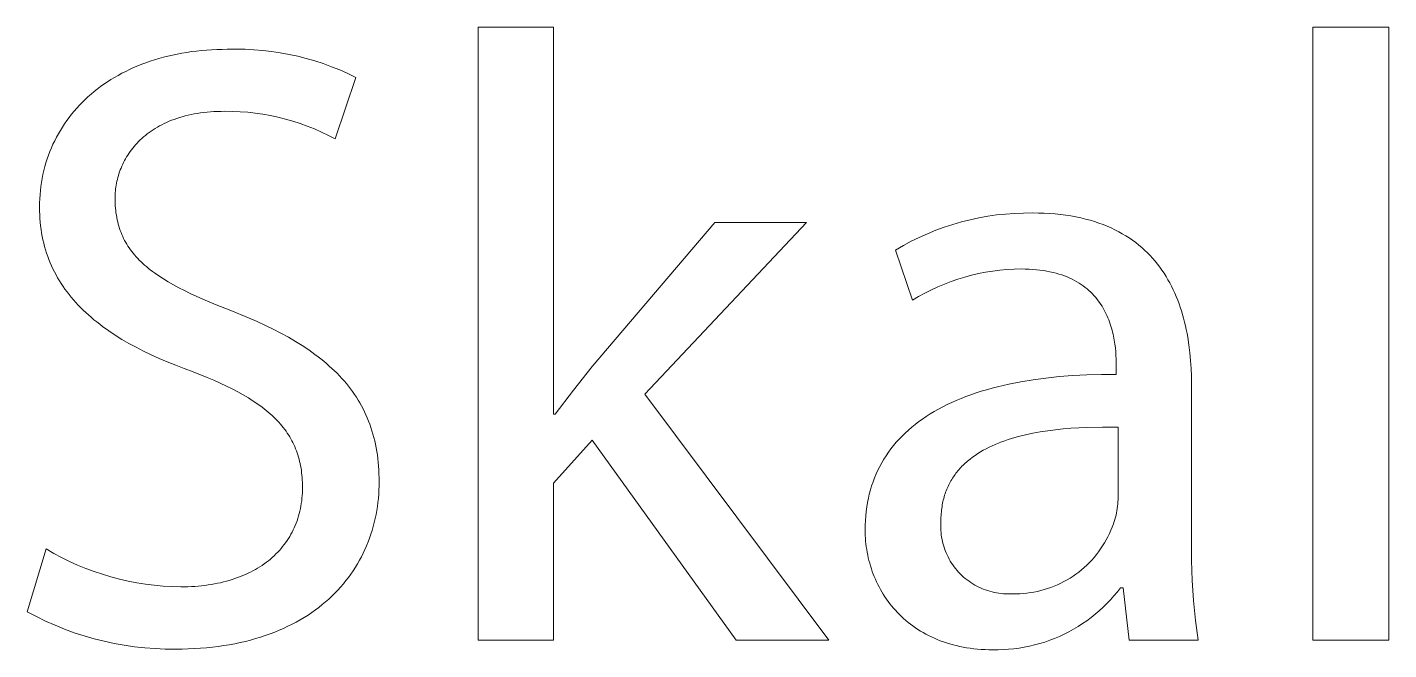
# Model space of a CAD drawing. Header units: millimetres. Extents: x 1348 to 6197, y -150 to 3238.
# Drawn here: x 5799.1 to 5875.7, y 60 to 95 of the extents above; entities that cross this region are included whole.
import ezdxf

# ---------------------------------------------------------------- set-up
doc = ezdxf.new("R2010")
doc.units = ezdxf.units.MM
doc.header["$MEASUREMENT"] = 0
doc.layers.add('Domyślny', color=7, linetype='Continuous', true_color=0x000000)

msp = doc.modelspace()

# ---------------------------------------------------------------- linework, layer by layer
at = {"layer": 'Domyślny', "color": 18, "lineweight": 15, "true_color": 0x000000}
for p, q in [((5824.507, 60.542), (5824.507, 95.018)), ((5824.507, 95.018), (5828.738, 95.018)), ((5828.738, 95.018), (5828.738, 73.251)), ((5871.451, 95.017), (5875.73, 95.017)), ((5871.451, 60.541), (5871.451, 95.017)), ((5875.73, 95.017), (5875.73, 60.541)), ((5807.048, 93.396), (5807.307, 93.456)), ((5807.307, 93.456), (5807.569, 93.511)), ((5807.569, 93.511), (5807.835, 93.561)), ((5807.835, 93.561), (5808.105, 93.606)), ((5808.105, 93.606), (5808.378, 93.646)), ((5808.378, 93.646), (5808.655, 93.68)), ((5808.655, 93.68), (5808.935, 93.71)), ((5808.935, 93.71), (5809.218, 93.734)), ((5809.218, 93.734), (5809.505, 93.753)), ((5809.505, 93.753), (5809.795, 93.767)), ((5809.795, 93.767), (5810.089, 93.775)), ((5810.089, 93.775), (5810.385, 93.778)), ((5810.385, 93.778), (5810.884, 93.787)), ((5810.884, 93.787), (5811.383, 93.78)), ((5811.383, 93.78), (5811.881, 93.756)), ((5811.881, 93.756), (5812.379, 93.715)), ((5812.379, 93.715), (5812.874, 93.658)), ((5812.874, 93.658), (5813.367, 93.584)), ((5813.367, 93.584), (5813.858, 93.493)), ((5813.858, 93.493), (5814.345, 93.387)), ((5804.893, 92.644), (5805.117, 92.746)), ((5805.117, 92.746), (5805.344, 92.843)), ((5805.344, 92.843), (5805.576, 92.936)), ((5805.576, 92.936), (5805.812, 93.024)), ((5805.812, 93.024), (5806.051, 93.108)), ((5806.051, 93.108), (5806.295, 93.187)), ((5806.295, 93.187), (5806.542, 93.261)), ((5806.542, 93.261), (5806.793, 93.331)), ((5806.793, 93.331), (5807.048, 93.396)), ((5814.345, 93.387), (5814.829, 93.264)), ((5814.829, 93.264), (5815.308, 93.125)), ((5815.308, 93.125), (5815.782, 92.97)), ((5815.782, 92.97), (5816.251, 92.8)), ((5816.251, 92.8), (5816.714, 92.614)), ((5803.448, 91.814), (5803.641, 91.945)), ((5803.641, 91.945), (5803.839, 92.072)), ((5803.839, 92.072), (5804.041, 92.195)), ((5804.041, 92.195), (5804.248, 92.313)), ((5804.248, 92.313), (5804.459, 92.428)), ((5804.459, 92.428), (5804.674, 92.538)), ((5804.674, 92.538), (5804.893, 92.644)), ((5817.62, 92.195), (5816.457, 88.74)), ((5816.714, 92.614), (5817.17, 92.412)), ((5817.17, 92.412), (5817.62, 92.195)), ((5802.549, 91.101), (5802.719, 91.251)), ((5802.719, 91.251), (5802.894, 91.397)), ((5802.894, 91.397), (5803.074, 91.54)), ((5803.074, 91.54), (5803.259, 91.679)), ((5803.259, 91.679), (5803.448, 91.814)), ((5801.767, 90.295), (5801.914, 90.463)), ((5801.914, 90.463), (5802.065, 90.628)), ((5802.065, 90.628), (5802.221, 90.789)), ((5802.221, 90.789), (5802.383, 90.947)), ((5802.383, 90.947), (5802.549, 91.101)), ((5801.23, 89.59), (5801.357, 89.771)), ((5801.357, 89.771), (5801.489, 89.949)), ((5801.489, 89.949), (5801.625, 90.124)), ((5801.625, 90.124), (5801.767, 90.295)), ((5806.97, 89.667), (5806.835, 89.604)), ((5807.108, 89.727), (5806.97, 89.667)), ((5807.25, 89.784), (5807.108, 89.727)), ((5807.396, 89.839), (5807.25, 89.784)), ((5807.545, 89.891), (5807.396, 89.839)), ((5807.699, 89.94), (5807.545, 89.891)), ((5807.855, 89.986), (5807.699, 89.94)), ((5808.016, 90.029), (5807.855, 89.986)), ((5808.18, 90.07), (5808.016, 90.029)), ((5808.348, 90.107), (5808.18, 90.07)), ((5808.52, 90.141), (5808.348, 90.107)), ((5808.695, 90.171), (5808.52, 90.141)), ((5808.875, 90.198), (5808.695, 90.171)), ((5809.058, 90.222), (5808.875, 90.198)), ((5809.245, 90.243), (5809.058, 90.222)), ((5809.436, 90.26), (5809.245, 90.243)), ((5809.631, 90.273), (5809.436, 90.26)), ((5809.83, 90.282), (5809.631, 90.273)), ((5810.033, 90.288), (5809.83, 90.282)), ((5810.24, 90.29), (5810.033, 90.288)), ((5810.672, 90.286), (5810.24, 90.29)), ((5811.103, 90.268), (5810.672, 90.286)), ((5811.534, 90.235), (5811.103, 90.268)), ((5811.963, 90.188), (5811.534, 90.235)), ((5812.39, 90.126), (5811.963, 90.188)), ((5812.815, 90.05), (5812.39, 90.126)), ((5813.237, 89.96), (5812.815, 90.05)), ((5813.656, 89.855), (5813.237, 89.96)), ((5814.071, 89.737), (5813.656, 89.855)), ((5814.482, 89.604), (5814.071, 89.737)), ((5800.776, 88.833), (5800.882, 89.027)), ((5800.882, 89.027), (5800.993, 89.218)), ((5800.993, 89.218), (5801.109, 89.405)), ((5801.109, 89.405), (5801.23, 89.59)), ((5805.776, 88.937), (5805.676, 88.853)), ((5805.88, 89.02), (5805.776, 88.937)), ((5805.988, 89.1), (5805.88, 89.02)), ((5806.098, 89.179), (5805.988, 89.1)), ((5806.212, 89.255), (5806.098, 89.179)), ((5806.33, 89.329), (5806.212, 89.255)), ((5806.451, 89.402), (5806.33, 89.329)), ((5806.575, 89.471), (5806.451, 89.402)), ((5806.703, 89.539), (5806.575, 89.471)), ((5806.835, 89.604), (5806.703, 89.539)), ((5814.888, 89.458), (5814.482, 89.604)), ((5815.289, 89.298), (5814.888, 89.458)), ((5815.685, 89.125), (5815.289, 89.298)), ((5816.074, 88.939), (5815.685, 89.125)), ((5816.457, 88.74), (5816.074, 88.939)), ((5800.406, 88.03), (5800.49, 88.235)), ((5800.49, 88.235), (5800.58, 88.437)), ((5800.58, 88.437), (5800.675, 88.637)), ((5800.675, 88.637), (5800.776, 88.833)), ((5804.988, 88.121), (5804.917, 88.023)), ((5805.063, 88.218), (5804.988, 88.121)), ((5805.141, 88.313), (5805.063, 88.218)), ((5805.222, 88.407), (5805.141, 88.313)), ((5805.306, 88.499), (5805.222, 88.407)), ((5805.394, 88.59), (5805.306, 88.499)), ((5805.485, 88.679), (5805.394, 88.59)), ((5805.579, 88.767), (5805.485, 88.679)), ((5805.676, 88.853), (5805.579, 88.767)), ((5800.124, 87.182), (5800.186, 87.398)), ((5800.186, 87.398), (5800.254, 87.611)), ((5800.254, 87.611), (5800.327, 87.822)), ((5800.327, 87.822), (5800.406, 88.03)), ((5804.551, 87.416), (5804.501, 87.312)), ((5804.605, 87.519), (5804.551, 87.416)), ((5804.661, 87.622), (5804.605, 87.519)), ((5804.72, 87.724), (5804.661, 87.622)), ((5804.783, 87.825), (5804.72, 87.724)), ((5804.848, 87.925), (5804.783, 87.825)), ((5804.917, 88.023), (5804.848, 87.925)), ((5799.973, 86.52), (5800.017, 86.743)), ((5800.017, 86.743), (5800.068, 86.964)), ((5800.068, 86.964), (5800.124, 87.182)), ((5804.229, 86.569), (5804.201, 86.462)), ((5804.259, 86.676), (5804.229, 86.569)), ((5804.292, 86.783), (5804.259, 86.676)), ((5804.328, 86.89), (5804.292, 86.783)), ((5804.367, 86.996), (5804.328, 86.89)), ((5804.409, 87.102), (5804.367, 86.996)), ((5804.453, 87.207), (5804.409, 87.102)), ((5804.501, 87.312), (5804.453, 87.207)), ((5799.852, 85.605), (5799.873, 85.837)), ((5799.873, 85.837), (5799.901, 86.067)), ((5799.901, 86.067), (5799.934, 86.295)), ((5799.934, 86.295), (5799.973, 86.52)), ((5804.092, 85.819), (5804.083, 85.713)), ((5804.103, 85.926), (5804.092, 85.819)), ((5804.118, 86.033), (5804.103, 85.926)), ((5804.134, 86.14), (5804.118, 86.033)), ((5804.154, 86.247), (5804.134, 86.14)), ((5804.176, 86.355), (5804.154, 86.247)), ((5804.201, 86.462), (5804.176, 86.355)), ((5799.825, 84.897), (5799.828, 85.135)), ((5799.828, 85.135), (5799.837, 85.371)), ((5799.837, 85.371), (5799.852, 85.605)), ((5804.073, 85.502), (5804.072, 85.397)), ((5804.072, 85.397), (5804.073, 85.254)), ((5804.077, 85.607), (5804.073, 85.502)), ((5804.073, 85.254), (5804.077, 85.114)), ((5804.083, 85.713), (5804.077, 85.607)), ((5804.077, 85.114), (5804.085, 84.976)), ((5799.827, 84.682), (5799.825, 84.897)), ((5799.834, 84.471), (5799.827, 84.682)), ((5799.846, 84.261), (5799.834, 84.471)), ((5799.863, 84.055), (5799.846, 84.261)), ((5804.085, 84.976), (5804.095, 84.84)), ((5804.095, 84.84), (5804.108, 84.706)), ((5804.108, 84.706), (5804.124, 84.574)), ((5804.124, 84.574), (5804.144, 84.444)), ((5804.144, 84.444), (5804.166, 84.316)), ((5804.166, 84.316), (5804.191, 84.19)), ((5852.178, 84.194), (5852.672, 84.3)), ((5852.672, 84.3), (5853.169, 84.389)), ((5853.169, 84.389), (5853.669, 84.461)), ((5853.669, 84.461), (5854.172, 84.515)), ((5854.172, 84.515), (5854.675, 84.551)), ((5854.675, 84.551), (5855.18, 84.571)), ((5855.18, 84.571), (5855.685, 84.572)), ((5855.685, 84.572), (5856.018, 84.568)), ((5856.018, 84.568), (5856.342, 84.558)), ((5856.342, 84.558), (5856.659, 84.54)), ((5856.659, 84.54), (5856.967, 84.516)), ((5856.967, 84.516), (5857.269, 84.485)), ((5857.269, 84.485), (5857.563, 84.447)), ((5857.563, 84.447), (5857.849, 84.403)), ((5857.849, 84.403), (5858.128, 84.352)), ((5858.128, 84.352), (5858.4, 84.295)), ((5858.4, 84.295), (5858.665, 84.232)), ((5799.884, 83.851), (5799.863, 84.055)), ((5799.91, 83.65), (5799.884, 83.851)), ((5799.941, 83.451), (5799.91, 83.65)), ((5804.191, 84.19), (5804.219, 84.066)), ((5804.219, 84.066), (5804.25, 83.944)), ((5804.25, 83.944), (5804.285, 83.823)), ((5804.285, 83.823), (5804.322, 83.705)), ((5804.322, 83.705), (5804.362, 83.588)), ((5804.362, 83.588), (5804.406, 83.473)), ((5830.918, 75.931), (5837.813, 84.038)), ((5842.964, 84.038), (5833.873, 74.381)), ((5837.813, 84.038), (5842.964, 84.038)), ((5849.78, 83.409), (5850.248, 83.599)), ((5850.248, 83.599), (5850.723, 83.773)), ((5850.723, 83.773), (5851.203, 83.93)), ((5851.203, 83.93), (5851.688, 84.07)), ((5851.688, 84.07), (5852.178, 84.194)), ((5858.665, 84.232), (5858.923, 84.163)), ((5858.923, 84.163), (5859.173, 84.088)), ((5859.173, 84.088), (5859.417, 84.007)), ((5859.417, 84.007), (5859.654, 83.921)), ((5859.654, 83.921), (5859.884, 83.829)), ((5859.884, 83.829), (5860.108, 83.731)), ((5860.108, 83.731), (5860.325, 83.629)), ((5860.325, 83.629), (5860.535, 83.521)), ((5860.535, 83.521), (5860.74, 83.408)), ((5799.976, 83.255), (5799.941, 83.451)), ((5800.016, 83.062), (5799.976, 83.255)), ((5800.06, 82.87), (5800.016, 83.062)), ((5800.109, 82.682), (5800.06, 82.87)), ((5804.406, 83.473), (5804.453, 83.359)), ((5804.453, 83.359), (5804.502, 83.247)), ((5804.502, 83.247), (5804.555, 83.137)), ((5804.555, 83.137), (5804.611, 83.028)), ((5804.611, 83.028), (5804.67, 82.921)), ((5804.67, 82.921), (5804.733, 82.816)), ((5804.733, 82.816), (5804.798, 82.711)), ((5847.983, 82.489), (5848.42, 82.742)), ((5848.42, 82.742), (5848.866, 82.98)), ((5848.866, 82.98), (5849.319, 83.203)), ((5849.319, 83.203), (5849.78, 83.409)), ((5860.74, 83.408), (5860.937, 83.29)), ((5860.937, 83.29), (5861.129, 83.167)), ((5861.129, 83.167), (5861.314, 83.039)), ((5861.314, 83.039), (5861.493, 82.907)), ((5861.493, 82.907), (5861.667, 82.77)), ((5861.667, 82.77), (5861.834, 82.629)), ((5800.163, 82.496), (5800.109, 82.682)), ((5800.22, 82.312), (5800.163, 82.496)), ((5800.283, 82.131), (5800.22, 82.312)), ((5800.349, 81.952), (5800.283, 82.131)), ((5804.798, 82.711), (5804.867, 82.608)), ((5804.867, 82.608), (5804.938, 82.507)), ((5804.938, 82.507), (5805.014, 82.406)), ((5805.014, 82.406), (5805.092, 82.307)), ((5805.092, 82.307), (5805.173, 82.21)), ((5805.173, 82.21), (5805.258, 82.113)), ((5805.258, 82.113), (5805.346, 82.018)), ((5805.346, 82.018), (5805.437, 81.923)), ((5848.936, 79.663), (5847.983, 82.489)), ((5861.834, 82.629), (5861.996, 82.484)), ((5861.996, 82.484), (5862.151, 82.334)), ((5862.151, 82.334), (5862.302, 82.18)), ((5862.302, 82.18), (5862.446, 82.023)), ((5862.446, 82.023), (5862.585, 81.862)), ((5800.421, 81.775), (5800.349, 81.952)), ((5800.496, 81.601), (5800.421, 81.775)), ((5800.576, 81.429), (5800.496, 81.601)), ((5800.66, 81.259), (5800.576, 81.429)), ((5800.749, 81.092), (5800.66, 81.259)), ((5805.437, 81.923), (5805.532, 81.83)), ((5805.532, 81.83), (5805.63, 81.738)), ((5805.63, 81.738), (5805.731, 81.646)), ((5805.731, 81.646), (5805.836, 81.556)), ((5805.836, 81.556), (5805.943, 81.467)), ((5805.943, 81.467), (5806.055, 81.378)), ((5806.055, 81.378), (5806.169, 81.29)), ((5806.169, 81.29), (5806.287, 81.203)), ((5806.287, 81.203), (5806.533, 81.031)), ((5853.051, 81.239), (5852.656, 81.162)), ((5853.449, 81.304), (5853.051, 81.239)), ((5853.849, 81.354), (5853.449, 81.304)), ((5854.25, 81.391), (5853.849, 81.354)), ((5854.653, 81.414), (5854.25, 81.391)), ((5855.056, 81.423), (5854.653, 81.414)), ((5855.278, 81.421), (5855.056, 81.423)), ((5855.494, 81.413), (5855.278, 81.421)), ((5855.705, 81.401), (5855.494, 81.413)), ((5855.909, 81.383), (5855.705, 81.401)), ((5856.107, 81.361), (5855.909, 81.383)), ((5856.299, 81.335), (5856.107, 81.361)), ((5856.486, 81.304), (5856.299, 81.335)), ((5856.667, 81.269), (5856.486, 81.304)), ((5856.842, 81.229), (5856.667, 81.269)), ((5857.012, 81.186), (5856.842, 81.229)), ((5862.585, 81.862), (5862.719, 81.697)), ((5862.719, 81.697), (5862.847, 81.528)), ((5862.847, 81.528), (5862.97, 81.356)), ((5862.97, 81.356), (5863.088, 81.181)), ((5800.841, 80.927), (5800.749, 81.092)), ((5800.938, 80.764), (5800.841, 80.927)), ((5801.039, 80.603), (5800.938, 80.764)), ((5801.145, 80.445), (5801.039, 80.603)), ((5801.254, 80.288), (5801.145, 80.445)), ((5806.533, 81.031), (5806.793, 80.862)), ((5806.793, 80.862), (5807.066, 80.695)), ((5807.066, 80.695), (5807.354, 80.531)), ((5807.354, 80.531), (5807.655, 80.367)), ((5850.731, 80.572), (5850.36, 80.415)), ((5851.108, 80.716), (5850.731, 80.572)), ((5851.489, 80.848), (5851.108, 80.716)), ((5851.874, 80.966), (5851.489, 80.848)), ((5852.263, 81.07), (5851.874, 80.966)), ((5852.656, 81.162), (5852.263, 81.07)), ((5857.177, 81.138), (5857.012, 81.186)), ((5857.336, 81.087), (5857.177, 81.138)), ((5857.49, 81.032), (5857.336, 81.087)), ((5857.639, 80.973), (5857.49, 81.032)), ((5857.782, 80.911), (5857.639, 80.973)), ((5857.921, 80.845), (5857.782, 80.911)), ((5858.055, 80.776), (5857.921, 80.845)), ((5858.184, 80.704), (5858.055, 80.776)), ((5858.308, 80.629), (5858.184, 80.704)), ((5858.428, 80.551), (5858.308, 80.629)), ((5858.543, 80.47), (5858.428, 80.551)), ((5858.653, 80.387), (5858.543, 80.47)), ((5863.088, 81.181), (5863.201, 81.002)), ((5863.201, 81.002), (5863.309, 80.82)), ((5863.309, 80.82), (5863.411, 80.636)), ((5863.411, 80.636), (5863.509, 80.448)), ((5863.509, 80.448), (5863.603, 80.258)), ((5801.368, 80.134), (5801.254, 80.288)), ((5801.485, 79.982), (5801.368, 80.134)), ((5801.607, 79.832), (5801.485, 79.982)), ((5801.733, 79.684), (5801.607, 79.832)), ((5801.862, 79.538), (5801.733, 79.684)), ((5807.655, 80.367), (5807.97, 80.205)), ((5807.97, 80.205), (5808.3, 80.045)), ((5808.3, 80.045), (5809.001, 79.725)), ((5809.001, 79.725), (5809.761, 79.405)), ((5849.282, 79.869), (5848.936, 79.663)), ((5849.635, 80.064), (5849.282, 79.869)), ((5849.995, 80.246), (5849.635, 80.064)), ((5850.36, 80.415), (5849.995, 80.246)), ((5858.76, 80.301), (5858.653, 80.387)), ((5858.862, 80.212), (5858.76, 80.301)), ((5858.959, 80.121), (5858.862, 80.212)), ((5859.053, 80.028), (5858.959, 80.121)), ((5859.142, 79.933), (5859.053, 80.028)), ((5859.228, 79.836), (5859.142, 79.933)), ((5859.31, 79.736), (5859.228, 79.836)), ((5859.388, 79.636), (5859.31, 79.736)), ((5863.603, 80.258), (5863.691, 80.065)), ((5863.691, 80.065), (5863.775, 79.87)), ((5863.775, 79.87), (5863.855, 79.672)), ((5863.855, 79.672), (5863.93, 79.472)), ((5801.996, 79.395), (5801.862, 79.538)), ((5802.134, 79.253), (5801.996, 79.395)), ((5802.275, 79.113), (5802.134, 79.253)), ((5802.421, 78.975), (5802.275, 79.113)), ((5802.57, 78.839), (5802.421, 78.975)), ((5809.761, 79.405), (5810.579, 79.083)), ((5810.579, 79.083), (5811.586, 78.674)), ((5859.462, 79.533), (5859.388, 79.636)), ((5859.533, 79.429), (5859.462, 79.533)), ((5859.6, 79.323), (5859.533, 79.429)), ((5859.664, 79.217), (5859.6, 79.323)), ((5859.724, 79.109), (5859.664, 79.217)), ((5859.781, 78.999), (5859.724, 79.109)), ((5859.835, 78.889), (5859.781, 78.999)), ((5863.93, 79.472), (5864.001, 79.269)), ((5864.001, 79.269), (5864.067, 79.065)), ((5864.067, 79.065), (5864.129, 78.859)), ((5802.724, 78.705), (5802.57, 78.839)), ((5802.881, 78.573), (5802.724, 78.705)), ((5803.041, 78.443), (5802.881, 78.573)), ((5803.206, 78.315), (5803.041, 78.443)), ((5803.374, 78.188), (5803.206, 78.315)), ((5803.722, 77.941), (5803.374, 78.188)), ((5811.586, 78.674), (5812.065, 78.464)), ((5812.065, 78.464), (5812.528, 78.251)), ((5812.528, 78.251), (5812.975, 78.033)), ((5859.886, 78.778), (5859.835, 78.889)), ((5859.933, 78.667), (5859.886, 78.778)), ((5859.978, 78.555), (5859.933, 78.667)), ((5860.02, 78.442), (5859.978, 78.555)), ((5860.06, 78.329), (5860.02, 78.442)), ((5860.096, 78.216), (5860.06, 78.329)), ((5860.13, 78.102), (5860.096, 78.216)), ((5864.129, 78.859), (5864.188, 78.651)), ((5864.188, 78.651), (5864.242, 78.441)), ((5864.242, 78.441), (5864.292, 78.229)), ((5864.292, 78.229), (5864.339, 78.017)), ((5804.085, 77.7), (5803.722, 77.941)), ((5804.461, 77.466), (5804.085, 77.7)), ((5804.852, 77.239), (5804.461, 77.466)), ((5812.975, 78.033), (5813.406, 77.81)), ((5813.406, 77.81), (5813.821, 77.583)), ((5813.821, 77.583), (5814.22, 77.35)), ((5860.162, 77.989), (5860.13, 78.102)), ((5860.191, 77.875), (5860.162, 77.989)), ((5860.218, 77.762), (5860.191, 77.875)), ((5860.242, 77.649), (5860.218, 77.762)), ((5860.285, 77.425), (5860.242, 77.649)), ((5860.32, 77.203), (5860.285, 77.425)), ((5864.339, 78.017), (5864.381, 77.802)), ((5864.381, 77.802), (5864.42, 77.587)), ((5864.42, 77.587), (5864.488, 77.153)), ((5805.257, 77.019), (5804.852, 77.239)), ((5805.676, 76.805), (5805.257, 77.019)), ((5806.108, 76.597), (5805.676, 76.805)), ((5814.22, 77.35), (5814.603, 77.112)), ((5814.603, 77.112), (5814.97, 76.869)), ((5814.97, 76.869), (5815.32, 76.619)), ((5815.32, 76.619), (5815.49, 76.492)), ((5860.347, 76.985), (5860.32, 77.203)), ((5860.368, 76.771), (5860.347, 76.985)), ((5860.384, 76.563), (5860.368, 76.771)), ((5864.488, 77.153), (5864.541, 76.715)), ((5864.541, 76.715), (5864.582, 76.275)), ((5806.553, 76.395), (5806.108, 76.597)), ((5807.012, 76.199), (5806.553, 76.395)), ((5807.483, 76.008), (5807.012, 76.199)), ((5807.967, 75.823), (5807.483, 76.008)), ((5815.49, 76.492), (5815.655, 76.363)), ((5815.655, 76.363), (5815.816, 76.233)), ((5815.816, 76.233), (5815.973, 76.101)), ((5815.973, 76.101), (5816.126, 75.967)), ((5816.126, 75.967), (5816.275, 75.831)), ((5829.854, 74.608), (5830.918, 75.931)), ((5860.394, 76.362), (5860.384, 76.563)), ((5860.399, 76.167), (5860.394, 76.362)), ((5860.401, 75.981), (5860.399, 76.167)), ((5860.401, 75.497), (5860.401, 75.981)), ((5864.582, 76.275), (5864.61, 75.833)), ((5808.464, 75.644), (5807.967, 75.823)), ((5809.259, 75.325), (5808.464, 75.644)), ((5809.634, 75.164), (5809.259, 75.325)), ((5809.994, 75.003), (5809.634, 75.164)), ((5816.275, 75.831), (5816.42, 75.694)), ((5816.42, 75.694), (5816.561, 75.555)), ((5816.561, 75.555), (5816.698, 75.413)), ((5816.698, 75.413), (5816.831, 75.27)), ((5816.831, 75.27), (5816.959, 75.125)), ((5816.959, 75.125), (5817.084, 74.978)), ((5854.364, 74.949), (5855.033, 75.081)), ((5855.033, 75.081), (5855.727, 75.194)), ((5855.727, 75.194), (5856.445, 75.29)), ((5856.445, 75.29), (5857.188, 75.368)), ((5857.188, 75.368), (5857.955, 75.428)), ((5857.955, 75.428), (5858.746, 75.469)), ((5858.746, 75.469), (5859.562, 75.492)), ((5859.562, 75.492), (5860.401, 75.497)), ((5864.61, 75.833), (5864.626, 75.39)), ((5864.626, 75.39), (5864.631, 74.948)), ((5810.339, 74.84), (5809.994, 75.003)), ((5810.669, 74.675), (5810.339, 74.84)), ((5810.984, 74.509), (5810.669, 74.675)), ((5811.285, 74.341), (5810.984, 74.509)), ((5811.572, 74.171), (5811.285, 74.341)), ((5817.084, 74.978), (5817.205, 74.829)), ((5817.205, 74.829), (5817.321, 74.678)), ((5817.321, 74.678), (5817.434, 74.525)), ((5817.434, 74.525), (5817.542, 74.37)), ((5817.542, 74.37), (5817.646, 74.212)), ((5828.835, 73.251), (5829.854, 74.608)), ((5833.873, 74.381), (5844.224, 60.542)), ((5851.942, 74.248), (5852.222, 74.351)), ((5852.222, 74.351), (5852.509, 74.45)), ((5852.509, 74.45), (5852.803, 74.544)), ((5852.803, 74.544), (5853.102, 74.634)), ((5853.102, 74.634), (5853.408, 74.719)), ((5853.408, 74.719), (5853.721, 74.8)), ((5853.721, 74.8), (5854.364, 74.949)), ((5864.631, 74.948), (5864.631, 66.163)), ((5811.844, 73.998), (5811.572, 74.171)), ((5812.103, 73.823), (5811.844, 73.998)), ((5812.348, 73.644), (5812.103, 73.823)), ((5812.465, 73.554), (5812.348, 73.644)), ((5812.579, 73.463), (5812.465, 73.554)), ((5817.646, 74.212), (5817.747, 74.053)), ((5817.747, 74.053), (5817.843, 73.891)), ((5817.843, 73.891), (5817.935, 73.726)), ((5817.935, 73.726), (5818.023, 73.56)), ((5818.023, 73.56), (5818.107, 73.391)), ((5850.161, 73.409), (5850.396, 73.542)), ((5850.396, 73.542), (5850.637, 73.67)), ((5850.637, 73.67), (5850.885, 73.794)), ((5850.885, 73.794), (5851.139, 73.914)), ((5851.139, 73.914), (5851.4, 74.03)), ((5851.4, 74.03), (5851.668, 74.141)), ((5851.668, 74.141), (5851.942, 74.248)), ((5812.69, 73.371), (5812.579, 73.463)), ((5812.797, 73.279), (5812.69, 73.371)), ((5812.901, 73.185), (5812.797, 73.279)), ((5813.002, 73.09), (5812.901, 73.185)), ((5813.099, 72.995), (5813.002, 73.09)), ((5813.193, 72.899), (5813.099, 72.995)), ((5813.284, 72.801), (5813.193, 72.899)), ((5813.372, 72.703), (5813.284, 72.801)), ((5818.107, 73.391), (5818.187, 73.22)), ((5818.187, 73.22), (5818.263, 73.046)), ((5818.263, 73.046), (5818.335, 72.87)), ((5818.335, 72.87), (5818.402, 72.691)), ((5828.738, 73.251), (5828.835, 73.251)), ((5849.087, 72.684), (5849.288, 72.837)), ((5849.288, 72.837), (5849.496, 72.986)), ((5849.496, 72.986), (5849.711, 73.131)), ((5849.711, 73.131), (5849.933, 73.272)), ((5849.933, 73.272), (5850.161, 73.409)), ((5813.456, 72.603), (5813.372, 72.703)), ((5813.538, 72.503), (5813.456, 72.603)), ((5813.616, 72.401), (5813.538, 72.503)), ((5813.691, 72.298), (5813.616, 72.401)), ((5813.763, 72.194), (5813.691, 72.298)), ((5813.832, 72.089), (5813.763, 72.194)), ((5813.898, 71.983), (5813.832, 72.089)), ((5818.402, 72.691), (5818.466, 72.51)), ((5818.466, 72.51), (5818.525, 72.326)), ((5818.525, 72.326), (5818.581, 72.139)), ((5818.581, 72.139), (5818.632, 71.95)), ((5848.182, 71.855), (5848.349, 72.028)), ((5848.349, 72.028), (5848.523, 72.198)), ((5848.523, 72.198), (5848.704, 72.364)), ((5848.704, 72.364), (5848.892, 72.526)), ((5848.892, 72.526), (5849.087, 72.684)), ((5855.294, 72.098), (5854.895, 72)), ((5855.702, 72.185), (5855.294, 72.098)), ((5856.119, 72.261), (5855.702, 72.185)), ((5856.542, 72.326), (5856.119, 72.261)), ((5856.972, 72.382), (5856.542, 72.326)), ((5857.407, 72.428), (5856.972, 72.382)), ((5857.845, 72.465), (5857.407, 72.428)), ((5858.286, 72.493), (5857.845, 72.465)), ((5858.73, 72.513), (5858.286, 72.493)), ((5859.617, 72.532), (5858.73, 72.513)), ((5860.498, 72.526), (5859.617, 72.532)), ((5860.498, 68.456), (5860.498, 72.526)), ((5813.961, 71.875), (5813.898, 71.983)), ((5814.02, 71.767), (5813.961, 71.875)), ((5814.077, 71.656), (5814.02, 71.767)), ((5814.131, 71.545), (5814.077, 71.656)), ((5814.182, 71.432), (5814.131, 71.545)), ((5814.23, 71.318), (5814.182, 71.432)), ((5814.275, 71.202), (5814.23, 71.318)), ((5818.632, 71.95), (5818.679, 71.758)), ((5818.679, 71.758), (5818.722, 71.564)), ((5818.722, 71.564), (5818.761, 71.366)), ((5818.761, 71.366), (5818.796, 71.166)), ((5830.918, 71.797), (5828.738, 69.375)), ((5839.024, 60.542), (5830.918, 71.797)), ((5847.581, 71.118), (5847.72, 71.308)), ((5847.72, 71.308), (5847.867, 71.494)), ((5847.867, 71.494), (5848.021, 71.676)), ((5848.021, 71.676), (5848.182, 71.855)), ((5853.079, 71.315), (5852.917, 71.228)), ((5853.245, 71.399), (5853.079, 71.315)), ((5853.415, 71.479), (5853.245, 71.399)), ((5853.589, 71.556), (5853.415, 71.479)), ((5853.766, 71.629), (5853.589, 71.556)), ((5853.946, 71.699), (5853.766, 71.629)), ((5854.13, 71.766), (5853.946, 71.699)), ((5854.317, 71.829), (5854.13, 71.766)), ((5854.507, 71.889), (5854.317, 71.829)), ((5854.7, 71.946), (5854.507, 71.889)), ((5854.895, 72), (5854.7, 71.946)), ((5814.317, 71.085), (5814.275, 71.202)), ((5814.356, 70.966), (5814.317, 71.085)), ((5814.393, 70.846), (5814.356, 70.966)), ((5814.426, 70.725), (5814.393, 70.846)), ((5814.457, 70.602), (5814.426, 70.725)), ((5814.485, 70.477), (5814.457, 70.602)), ((5814.51, 70.35), (5814.485, 70.477)), ((5818.796, 71.166), (5818.827, 70.963)), ((5818.827, 70.963), (5818.854, 70.757)), ((5818.854, 70.757), (5818.876, 70.548)), ((5818.876, 70.548), (5818.895, 70.337)), ((5847.091, 70.318), (5847.203, 70.524)), ((5847.203, 70.524), (5847.322, 70.726)), ((5847.322, 70.726), (5847.448, 70.924)), ((5847.448, 70.924), (5847.581, 71.118)), ((5851.905, 70.507), (5851.842, 70.448)), ((5851.97, 70.565), (5851.905, 70.507)), ((5852.036, 70.622), (5851.97, 70.565)), ((5852.103, 70.678), (5852.036, 70.622)), ((5852.171, 70.733), (5852.103, 70.678)), ((5852.311, 70.84), (5852.171, 70.733)), ((5852.456, 70.943), (5852.311, 70.84)), ((5852.606, 71.042), (5852.456, 70.943)), ((5852.759, 71.137), (5852.606, 71.042)), ((5852.917, 71.228), (5852.759, 71.137)), ((5814.533, 70.222), (5814.51, 70.35)), ((5814.552, 70.093), (5814.533, 70.222)), ((5814.569, 69.961), (5814.552, 70.093)), ((5814.584, 69.828), (5814.569, 69.961)), ((5814.596, 69.694), (5814.584, 69.828)), ((5818.895, 70.337), (5818.909, 70.122)), ((5818.909, 70.122), (5818.92, 69.904)), ((5818.92, 69.904), (5818.926, 69.683)), ((5846.797, 69.676), (5846.888, 69.894)), ((5846.888, 69.894), (5846.986, 70.108)), ((5846.986, 70.108), (5847.091, 70.318)), ((5851.233, 69.728), (5851.186, 69.655)), ((5851.281, 69.799), (5851.233, 69.728)), ((5851.331, 69.869), (5851.281, 69.799)), ((5851.382, 69.937), (5851.331, 69.869)), ((5851.435, 70.005), (5851.382, 69.937)), ((5851.489, 70.072), (5851.435, 70.005)), ((5851.544, 70.137), (5851.489, 70.072)), ((5851.601, 70.201), (5851.544, 70.137)), ((5851.659, 70.265), (5851.601, 70.201)), ((5851.719, 70.327), (5851.659, 70.265)), ((5851.78, 70.388), (5851.719, 70.327)), ((5851.842, 70.448), (5851.78, 70.388)), ((5814.605, 69.557), (5814.596, 69.694)), ((5814.611, 69.419), (5814.605, 69.557)), ((5814.609, 68.83), (5814.614, 68.982)), ((5814.615, 69.278), (5814.611, 69.419)), ((5814.614, 68.982), (5814.616, 69.136)), ((5814.616, 69.136), (5814.615, 69.278)), ((5818.917, 68.989), (5818.903, 68.755)), ((5818.925, 69.223), (5818.917, 68.989)), ((5818.928, 69.459), (5818.925, 69.223)), ((5818.926, 69.683), (5818.928, 69.459)), ((5828.738, 69.375), (5828.738, 60.542)), ((5846.506, 68.765), (5846.568, 68.999)), ((5846.568, 68.999), (5846.637, 69.228)), ((5846.637, 69.228), (5846.714, 69.454)), ((5846.714, 69.454), (5846.797, 69.676)), ((5850.832, 68.953), (5850.801, 68.869)), ((5850.865, 69.036), (5850.832, 68.953)), ((5850.9, 69.117), (5850.865, 69.036)), ((5850.936, 69.198), (5850.9, 69.117)), ((5850.974, 69.277), (5850.936, 69.198)), ((5851.013, 69.355), (5850.974, 69.277)), ((5851.054, 69.432), (5851.013, 69.355)), ((5851.096, 69.507), (5851.054, 69.432)), ((5851.14, 69.582), (5851.096, 69.507)), ((5851.186, 69.655), (5851.14, 69.582)), ((5814.526, 68.093), (5814.55, 68.237)), ((5814.55, 68.237), (5814.57, 68.383)), ((5814.57, 68.383), (5814.587, 68.531)), ((5814.587, 68.531), (5814.6, 68.68)), ((5814.6, 68.68), (5814.609, 68.83)), ((5818.859, 68.292), (5818.829, 68.063)), ((5818.884, 68.523), (5818.859, 68.292)), ((5818.903, 68.755), (5818.884, 68.523)), ((5846.363, 68.042), (5846.404, 68.287)), ((5846.404, 68.287), (5846.451, 68.528)), ((5846.451, 68.528), (5846.506, 68.765)), ((5850.628, 68.246), (5850.611, 68.151)), ((5850.648, 68.338), (5850.628, 68.246)), ((5850.669, 68.43), (5850.648, 68.338)), ((5850.692, 68.52), (5850.669, 68.43)), ((5850.717, 68.609), (5850.692, 68.52)), ((5850.743, 68.697), (5850.717, 68.609)), ((5850.771, 68.783), (5850.743, 68.697)), ((5850.801, 68.869), (5850.771, 68.783)), ((5860.475, 68.079), (5860.486, 68.204)), ((5860.486, 68.204), (5860.494, 68.33)), ((5860.494, 68.33), (5860.498, 68.456)), ((5814.354, 67.397), (5814.395, 67.533)), ((5814.395, 67.533), (5814.433, 67.67)), ((5814.433, 67.67), (5814.468, 67.809)), ((5814.468, 67.809), (5814.499, 67.95)), ((5814.499, 67.95), (5814.526, 68.093)), ((5818.752, 67.608), (5818.706, 67.383)), ((5818.794, 67.835), (5818.752, 67.608)), ((5818.829, 68.063), (5818.794, 67.835)), ((5846.286, 67.285), (5846.304, 67.541)), ((5846.304, 67.541), (5846.33, 67.793)), ((5846.33, 67.793), (5846.363, 68.042)), ((5850.538, 67.456), (5850.535, 67.351)), ((5850.543, 67.559), (5850.538, 67.456)), ((5850.55, 67.661), (5850.543, 67.559)), ((5850.558, 67.762), (5850.55, 67.661)), ((5850.569, 67.861), (5850.558, 67.762)), ((5850.581, 67.959), (5850.569, 67.861)), ((5850.595, 68.056), (5850.581, 67.959)), ((5850.611, 68.151), (5850.595, 68.056)), ((5860.321, 67.338), (5860.357, 67.46)), ((5860.357, 67.46), (5860.388, 67.582)), ((5860.388, 67.582), (5860.416, 67.705)), ((5860.416, 67.705), (5860.439, 67.829)), ((5860.439, 67.829), (5860.459, 67.953)), ((5860.459, 67.953), (5860.475, 68.079)), ((5814.031, 66.623), (5814.094, 66.747)), ((5814.094, 66.747), (5814.153, 66.873)), ((5814.153, 66.873), (5814.208, 67.002)), ((5814.208, 67.002), (5814.26, 67.132)), ((5814.26, 67.132), (5814.309, 67.263)), ((5814.309, 67.263), (5814.354, 67.397)), ((5818.533, 66.719), (5818.464, 66.502)), ((5818.596, 66.939), (5818.533, 66.719)), ((5818.654, 67.16), (5818.596, 66.939)), ((5818.706, 67.383), (5818.654, 67.16)), ((5846.271, 66.761), (5846.275, 67.025)), ((5846.273, 66.601), (5846.271, 66.761)), ((5846.275, 67.025), (5846.286, 67.285)), ((5850.526, 67.115), (5850.523, 66.985)), ((5850.523, 66.985), (5850.524, 66.855)), ((5850.524, 66.855), (5850.529, 66.725)), ((5850.534, 67.245), (5850.526, 67.115)), ((5850.529, 66.725), (5850.539, 66.595)), ((5850.535, 67.351), (5850.534, 67.245)), ((5860.016, 66.545), (5860.096, 66.727)), ((5860.096, 66.727), (5860.171, 66.912)), ((5860.171, 66.912), (5860.239, 67.1)), ((5860.239, 67.1), (5860.282, 67.219)), ((5860.282, 67.219), (5860.321, 67.338)), ((5813.501, 65.811), (5813.587, 65.921)), ((5813.587, 65.921), (5813.669, 66.032)), ((5813.669, 66.032), (5813.748, 66.146)), ((5813.748, 66.146), (5813.824, 66.262)), ((5813.824, 66.262), (5813.897, 66.381)), ((5813.897, 66.381), (5813.966, 66.501)), ((5813.966, 66.501), (5814.031, 66.623)), ((5818.31, 66.074), (5818.224, 65.863)), ((5818.39, 66.287), (5818.31, 66.074)), ((5818.464, 66.502), (5818.39, 66.287)), ((5846.278, 66.442), (5846.273, 66.601)), ((5846.287, 66.282), (5846.278, 66.442)), ((5846.3, 66.123), (5846.287, 66.282)), ((5846.316, 65.965), (5846.3, 66.123)), ((5846.335, 65.807), (5846.316, 65.965)), ((5850.539, 66.595), (5850.554, 66.465)), ((5850.554, 66.465), (5850.572, 66.336)), ((5850.572, 66.336), (5850.596, 66.208)), ((5850.596, 66.208), (5850.623, 66.081)), ((5850.623, 66.081), (5850.655, 65.955)), ((5850.655, 65.955), (5850.691, 65.83)), ((5859.631, 65.846), (5859.736, 66.015)), ((5859.736, 66.015), (5859.835, 66.189)), ((5859.835, 66.189), (5859.929, 66.365)), ((5859.929, 66.365), (5860.016, 66.545)), ((5864.631, 66.163), (5864.633, 65.036)), ((5799.13, 62.144), (5800.196, 65.68)), ((5800.196, 65.68), (5800.627, 65.432)), ((5800.627, 65.432), (5801.066, 65.198)), ((5801.066, 65.198), (5801.513, 64.978)), ((5812.81, 65.107), (5812.918, 65.201)), ((5812.918, 65.201), (5813.023, 65.297)), ((5813.023, 65.297), (5813.125, 65.395)), ((5813.125, 65.395), (5813.224, 65.496)), ((5813.224, 65.496), (5813.32, 65.598)), ((5813.32, 65.598), (5813.412, 65.704)), ((5813.412, 65.704), (5813.501, 65.811)), ((5817.935, 65.244), (5817.827, 65.043)), ((5818.037, 65.448), (5817.935, 65.244)), ((5818.133, 65.654), (5818.037, 65.448)), ((5818.224, 65.863), (5818.133, 65.654)), ((5846.359, 65.649), (5846.335, 65.807)), ((5846.385, 65.492), (5846.359, 65.649)), ((5846.415, 65.336), (5846.385, 65.492)), ((5846.449, 65.181), (5846.415, 65.336)), ((5846.487, 65.026), (5846.449, 65.181)), ((5850.691, 65.83), (5850.732, 65.706)), ((5850.732, 65.706), (5850.777, 65.583)), ((5850.777, 65.583), (5850.826, 65.463)), ((5850.826, 65.463), (5850.879, 65.344)), ((5850.879, 65.344), (5850.936, 65.227)), ((5850.936, 65.227), (5850.997, 65.112)), ((5850.997, 65.112), (5851.062, 64.999)), ((5859.023, 65.056), (5859.156, 65.205)), ((5859.156, 65.205), (5859.283, 65.359)), ((5859.283, 65.359), (5859.405, 65.517)), ((5859.405, 65.517), (5859.521, 65.68)), ((5859.521, 65.68), (5859.631, 65.846)), ((5801.513, 64.978), (5801.966, 64.774)), ((5801.966, 64.774), (5802.426, 64.584)), ((5802.426, 64.584), (5802.892, 64.41)), ((5802.892, 64.41), (5803.364, 64.252)), ((5811.555, 64.309), (5811.694, 64.377)), ((5811.694, 64.377), (5811.831, 64.448)), ((5811.831, 64.448), (5811.964, 64.522)), ((5811.964, 64.522), (5812.094, 64.598)), ((5812.094, 64.598), (5812.221, 64.676)), ((5812.221, 64.676), (5812.345, 64.757)), ((5812.345, 64.757), (5812.466, 64.841)), ((5812.466, 64.841), (5812.583, 64.927)), ((5812.583, 64.927), (5812.698, 65.016)), ((5812.698, 65.016), (5812.81, 65.107)), ((5817.47, 64.456), (5817.34, 64.266)), ((5817.595, 64.649), (5817.47, 64.456)), ((5817.714, 64.845), (5817.595, 64.649)), ((5817.827, 65.043), (5817.714, 64.845)), ((5846.527, 64.873), (5846.487, 65.026)), ((5846.572, 64.72), (5846.527, 64.873)), ((5846.62, 64.568), (5846.572, 64.72)), ((5846.671, 64.418), (5846.62, 64.568)), ((5846.726, 64.269), (5846.671, 64.418)), ((5851.062, 64.999), (5851.13, 64.888)), ((5851.13, 64.888), (5851.203, 64.78)), ((5851.203, 64.78), (5851.279, 64.674)), ((5851.279, 64.674), (5851.359, 64.571)), ((5851.359, 64.571), (5851.442, 64.471)), ((5851.442, 64.471), (5851.529, 64.374)), ((5851.529, 64.374), (5851.619, 64.28)), ((5858.13, 64.262), (5858.29, 64.381)), ((5858.29, 64.381), (5858.446, 64.506)), ((5858.446, 64.506), (5858.597, 64.636)), ((5858.597, 64.636), (5858.744, 64.771)), ((5858.744, 64.771), (5858.886, 64.911)), ((5858.886, 64.911), (5859.023, 65.056)), ((5864.633, 65.036), (5864.671, 63.909)), ((5803.364, 64.252), (5803.84, 64.109)), ((5803.84, 64.109), (5804.322, 63.982)), ((5804.322, 63.982), (5804.807, 63.872)), ((5804.807, 63.872), (5805.295, 63.777)), ((5805.295, 63.777), (5805.786, 63.699)), ((5805.786, 63.699), (5806.28, 63.636)), ((5806.28, 63.636), (5806.775, 63.591)), ((5806.775, 63.591), (5807.272, 63.562)), ((5808.557, 63.575), (5808.747, 63.59)), ((5808.747, 63.59), (5808.935, 63.608)), ((5808.935, 63.608), (5809.119, 63.63)), ((5809.119, 63.63), (5809.302, 63.654)), ((5809.302, 63.654), (5809.481, 63.681)), ((5809.481, 63.681), (5809.657, 63.712)), ((5809.657, 63.712), (5809.831, 63.746)), ((5809.831, 63.746), (5810.002, 63.782)), ((5810.002, 63.782), (5810.171, 63.822)), ((5810.171, 63.822), (5810.336, 63.865)), ((5810.336, 63.865), (5810.499, 63.91)), ((5810.499, 63.91), (5810.658, 63.959)), ((5810.658, 63.959), (5810.815, 64.01)), ((5810.815, 64.01), (5810.969, 64.064)), ((5810.969, 64.064), (5811.12, 64.121)), ((5811.12, 64.121), (5811.268, 64.181)), ((5811.268, 64.181), (5811.413, 64.244)), ((5811.413, 64.244), (5811.555, 64.309)), ((5816.917, 63.715), (5816.764, 63.538)), ((5817.064, 63.896), (5816.917, 63.715)), ((5817.205, 64.079), (5817.064, 63.896)), ((5817.34, 64.266), (5817.205, 64.079)), ((5846.785, 64.121), (5846.726, 64.269)), ((5846.847, 63.974), (5846.785, 64.121)), ((5846.912, 63.829), (5846.847, 63.974)), ((5846.982, 63.685), (5846.912, 63.829)), ((5847.054, 63.543), (5846.982, 63.685)), ((5851.619, 64.28), (5851.712, 64.189)), ((5851.712, 64.189), (5851.808, 64.101)), ((5851.808, 64.101), (5851.907, 64.016)), ((5851.907, 64.016), (5852.009, 63.935)), ((5852.009, 63.935), (5852.114, 63.858)), ((5852.114, 63.858), (5852.221, 63.784)), ((5852.221, 63.784), (5852.331, 63.714)), ((5852.331, 63.714), (5852.443, 63.648)), ((5852.443, 63.648), (5852.558, 63.585)), ((5852.558, 63.585), (5852.674, 63.527)), ((5856.724, 63.515), (5856.911, 63.587)), ((5856.911, 63.587), (5857.094, 63.665)), ((5857.094, 63.665), (5857.275, 63.75)), ((5857.275, 63.75), (5857.453, 63.84)), ((5857.453, 63.84), (5857.628, 63.937)), ((5857.628, 63.937), (5857.799, 64.039)), ((5857.799, 64.039), (5857.966, 64.148)), ((5857.966, 64.148), (5858.13, 64.262)), ((5864.671, 63.909), (5864.745, 62.784)), ((5807.272, 63.562), (5807.769, 63.549)), ((5807.769, 63.549), (5808.168, 63.556)), ((5808.168, 63.556), (5808.364, 63.564)), ((5808.364, 63.564), (5808.557, 63.575)), ((5816.098, 62.863), (5815.917, 62.703)), ((5816.273, 63.026), (5816.098, 62.863)), ((5816.442, 63.193), (5816.273, 63.026)), ((5816.606, 63.364), (5816.442, 63.193)), ((5816.764, 63.538), (5816.606, 63.364)), ((5847.13, 63.403), (5847.054, 63.543)), ((5847.21, 63.265), (5847.13, 63.403)), ((5847.293, 63.128), (5847.21, 63.265)), ((5847.38, 62.993), (5847.293, 63.128)), ((5847.47, 62.86), (5847.38, 62.993)), ((5847.563, 62.729), (5847.47, 62.86)), ((5852.674, 63.527), (5852.792, 63.472)), ((5852.792, 63.472), (5852.912, 63.422)), ((5852.912, 63.422), (5853.034, 63.376)), ((5853.034, 63.376), (5853.158, 63.334)), ((5853.158, 63.334), (5853.282, 63.296)), ((5853.282, 63.296), (5853.408, 63.263)), ((5853.408, 63.263), (5853.535, 63.233)), ((5853.535, 63.233), (5853.663, 63.209)), ((5853.663, 63.209), (5853.792, 63.188)), ((5853.792, 63.188), (5853.921, 63.172)), ((5853.921, 63.172), (5854.051, 63.161)), ((5854.051, 63.161), (5854.181, 63.154)), ((5854.181, 63.154), (5854.311, 63.151)), ((5854.311, 63.151), (5854.441, 63.153)), ((5854.441, 63.153), (5854.571, 63.16)), ((5854.571, 63.16), (5854.771, 63.158)), ((5854.771, 63.158), (5854.97, 63.164)), ((5854.97, 63.164), (5855.169, 63.176)), ((5855.169, 63.176), (5855.368, 63.195)), ((5855.368, 63.195), (5855.566, 63.221)), ((5855.566, 63.221), (5855.763, 63.253)), ((5855.763, 63.253), (5855.959, 63.292)), ((5855.959, 63.292), (5856.153, 63.338)), ((5856.153, 63.338), (5856.345, 63.391)), ((5856.345, 63.391), (5856.536, 63.45)), ((5856.536, 63.45), (5856.724, 63.515)), ((5860.073, 62.818), (5859.868, 62.604)), ((5860.271, 63.038), (5860.073, 62.818)), ((5860.461, 63.265), (5860.271, 63.038)), ((5860.643, 63.499), (5860.461, 63.265)), ((5860.788, 63.499), (5860.643, 63.499)), ((5861.127, 60.544), (5860.788, 63.499)), ((5799.643, 61.873), (5799.13, 62.144)), ((5815.138, 62.103), (5814.929, 61.962)), ((5815.341, 62.247), (5815.138, 62.103)), ((5815.539, 62.395), (5815.341, 62.247)), ((5815.731, 62.547), (5815.539, 62.395)), ((5815.917, 62.703), (5815.731, 62.547)), ((5847.66, 62.6), (5847.563, 62.729)), ((5847.761, 62.474), (5847.66, 62.6)), ((5847.865, 62.35), (5847.761, 62.474)), ((5847.973, 62.228), (5847.865, 62.35)), ((5848.084, 62.108), (5847.973, 62.228)), ((5848.198, 61.991), (5848.084, 62.108)), ((5859.437, 62.197), (5859.212, 62.005)), ((5859.656, 62.397), (5859.437, 62.197)), ((5859.868, 62.604), (5859.656, 62.397)), ((5864.745, 62.784), (5864.856, 61.662)), ((5800.165, 61.62), (5799.643, 61.873)), ((5800.696, 61.384), (5800.165, 61.62)), ((5801.234, 61.167), (5800.696, 61.384)), ((5813.798, 61.327), (5813.554, 61.214)), ((5814.035, 61.445), (5813.798, 61.327)), ((5814.267, 61.568), (5814.035, 61.445)), ((5814.493, 61.695), (5814.267, 61.568)), ((5814.714, 61.827), (5814.493, 61.695)), ((5814.929, 61.962), (5814.714, 61.827)), ((5848.316, 61.877), (5848.198, 61.991)), ((5848.438, 61.765), (5848.316, 61.877)), ((5848.563, 61.656), (5848.438, 61.765)), ((5848.691, 61.55), (5848.563, 61.656)), ((5848.823, 61.446), (5848.691, 61.55)), ((5848.958, 61.346), (5848.823, 61.446)), ((5849.097, 61.248), (5848.958, 61.346)), ((5858.249, 61.317), (5857.994, 61.165)), ((5858.498, 61.477), (5858.249, 61.317)), ((5858.742, 61.645), (5858.498, 61.477)), ((5858.98, 61.821), (5858.742, 61.645)), ((5859.212, 62.005), (5858.98, 61.821)), ((5864.856, 61.662), (5865.003, 60.544)), ((5801.779, 60.969), (5801.234, 61.167)), ((5802.331, 60.789), (5801.779, 60.969)), ((5802.888, 60.628), (5802.331, 60.789)), ((5803.451, 60.487), (5802.888, 60.628)), ((5811.691, 60.555), (5811.402, 60.482)), ((5811.974, 60.634), (5811.691, 60.555)), ((5812.252, 60.718), (5811.974, 60.634)), ((5812.524, 60.807), (5812.252, 60.718)), ((5812.79, 60.901), (5812.524, 60.807)), ((5813.051, 61.001), (5812.79, 60.901)), ((5813.305, 61.105), (5813.051, 61.001)), ((5813.554, 61.214), (5813.305, 61.105)), ((5828.738, 60.542), (5824.507, 60.542)), ((5844.224, 60.542), (5839.024, 60.542)), ((5849.239, 61.154), (5849.097, 61.248)), ((5849.385, 61.063), (5849.239, 61.154)), ((5849.534, 60.975), (5849.385, 61.063)), ((5849.687, 60.89), (5849.534, 60.975)), ((5849.843, 60.809), (5849.687, 60.89)), ((5850.002, 60.731), (5849.843, 60.809)), ((5850.165, 60.657), (5850.002, 60.731)), ((5850.331, 60.586), (5850.165, 60.657)), ((5850.501, 60.52), (5850.331, 60.586)), ((5850.674, 60.456), (5850.501, 60.52)), ((5856.653, 60.542), (5856.373, 60.445)), ((5856.929, 60.648), (5856.653, 60.542)), ((5857.202, 60.764), (5856.929, 60.648)), ((5857.47, 60.889), (5857.202, 60.764)), ((5857.735, 61.023), (5857.47, 60.889)), ((5857.994, 61.165), (5857.735, 61.023)), ((5865.003, 60.544), (5861.127, 60.544)), ((5875.73, 60.541), (5871.451, 60.541)), ((5804.018, 60.365), (5803.451, 60.487)), ((5804.589, 60.262), (5804.018, 60.365)), ((5805.163, 60.179), (5804.589, 60.262)), ((5805.74, 60.116), (5805.163, 60.179)), ((5806.319, 60.072), (5805.74, 60.116)), ((5806.899, 60.049), (5806.319, 60.072)), ((5807.479, 60.045), (5806.899, 60.049)), ((5807.838, 60.048), (5807.479, 60.045)), ((5808.191, 60.058), (5807.838, 60.048)), ((5808.538, 60.073), (5808.191, 60.058)), ((5808.879, 60.095), (5808.538, 60.073)), ((5809.215, 60.123), (5808.879, 60.095)), ((5809.545, 60.157), (5809.215, 60.123)), ((5809.869, 60.197), (5809.545, 60.157)), ((5810.187, 60.243), (5809.869, 60.197)), ((5810.499, 60.294), (5810.187, 60.243)), ((5810.806, 60.351), (5810.499, 60.294)), ((5811.107, 60.414), (5810.806, 60.351)), ((5811.402, 60.482), (5811.107, 60.414)), ((5850.851, 60.397), (5850.674, 60.456)), ((5851.031, 60.342), (5850.851, 60.397)), ((5851.214, 60.29), (5851.031, 60.342)), ((5851.401, 60.243), (5851.214, 60.29)), ((5851.592, 60.2), (5851.401, 60.243)), ((5851.785, 60.161), (5851.592, 60.2)), ((5851.982, 60.127), (5851.785, 60.161)), ((5852.183, 60.096), (5851.982, 60.127)), ((5852.387, 60.071), (5852.183, 60.096)), ((5852.594, 60.049), (5852.387, 60.071)), ((5852.805, 60.033), (5852.594, 60.049)), ((5853.019, 60.021), (5852.805, 60.033)), ((5853.236, 60.013), (5853.019, 60.021)), ((5853.457, 60.011), (5853.236, 60.013)), ((5853.753, 60.01), (5853.457, 60.011)), ((5854.049, 60.018), (5853.753, 60.01)), ((5854.345, 60.037), (5854.049, 60.018)), ((5854.64, 60.066), (5854.345, 60.037)), ((5854.933, 60.104), (5854.64, 60.066)), ((5855.225, 60.153), (5854.933, 60.104)), ((5855.516, 60.211), (5855.225, 60.153)), ((5855.804, 60.28), (5855.516, 60.211)), ((5856.09, 60.357), (5855.804, 60.28)), ((5856.373, 60.445), (5856.09, 60.357))]:
    msp.add_line(p, q, dxfattribs=at)

doc.saveas('drawing.dxf')
